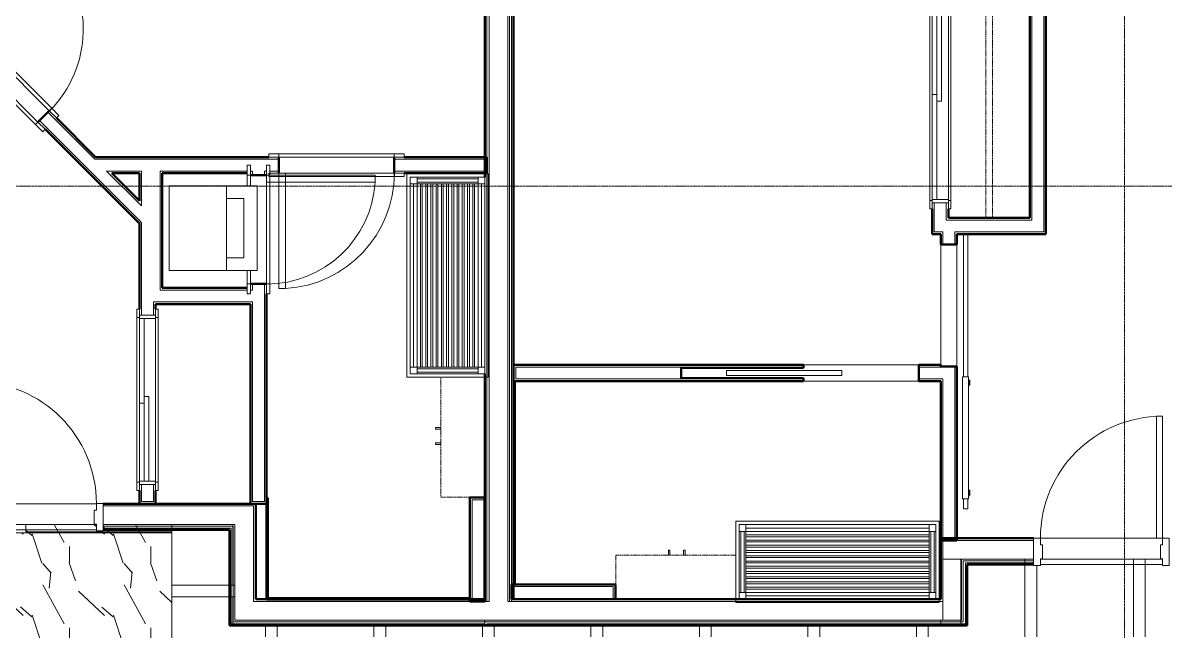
# Model space of a CAD drawing. Header units: inches. Extents: x -4235 to -464, y 9767 to 12359.
# Drawn here: x -3479.2 to -3142.3, y 11716 to 11895.4 of the extents above; entities that cross this region are included whole.
import ezdxf

# ---------------------------------------------------------------- set-up
doc = ezdxf.new("R2010")
doc.units = ezdxf.units.IN
doc.header["$MEASUREMENT"] = 0
doc.linetypes.add('Dash', pattern=[0.25, 0.125, -0.125])
doc.linetypes.add('Grid Line 1_2_', pattern=[0.875, 0.5, -0.125, 0.125, -0.125])
for name, color, linetype, lineweight in [('0-1', 7, 'Continuous', 5), ('0-2', 10, 'Continuous', 9), ('A-CLNG-1', 254, 'Continuous', 9), ('A-CLNG-2', 10, 'Continuous', 9), ('A-CLNG-PATT-1', 253, 'Continuous', 13), ('A-DOOR-1', 10, 'Continuous', 9), ('A-DOOR-2', 50, 'Continuous', 20), ('A-DOOR-4', 7, 'Continuous', 50), ('A-DOOR-FRAM-1', 10, 'Continuous', 9), ('A-DOOR-FRAM-3', 50, 'Continuous', 20), ('A-FLOR-3', 192, 'Continuous', 9), ('A-WALL-1', 7, 'Continuous', 50), ('A-WALL-2', 250, 'Continuous', 13), ('A-WALL-3', 10, 'Continuous', 9), ('A-WALL-4', 254, 'Continuous', 9), ('I-WALL-1', 7, 'Continuous', 50), ('I-WALL-2', 10, 'Continuous', 9), ('I-WALL-3', 254, 'Continuous', 9), ('P-SANR-FIXT-1', 10, 'Continuous', 9), ('Q-CASE-1', 254, 'Continuous', 9), ('Q-CASE-2', 10, 'Continuous', 9), ('Q-CASE-3', 254, 'Dash', 9), ('Q-CASE-4', 10, 'Dash', 9), ('Q-CASE-HDLN-1', 10, 'Dash', 9), ('Q-CASE-HDLN-2', 254, 'Dash', 9), ('S-BEAM', 12, 'Continuous', 9), ('S-GRID-1', 1, 'Grid Line 1_2_', 9)]:
    doc.layers.add(name, color=color, linetype=linetype, lineweight=lineweight)

# ---------------------------------------------------------------- blocks, each defined once
blk = doc.blocks.new('Stacked Washer and Dryer - 26_x25_ - Private-1372850-BACKGROUND - RCP - 2ND FLOOR')
at = {"layer": 'P-SANR-FIXT-1'}
for p, q in [((26, 12.5), (0, 12.5)), ((0, -12.5), (0, 12.5)), ((16.90625, -12.5), (16.90625, 12.5)), ((26, 12.5), (26, -12.5)), ((22.09375, 8.75), (16.90625, 8.75)), ((22.09375, -8.75), (22.09375, 8.75)), ((16.90625, -8.75), (22.09375, -8.75)), ((0, -12.5), (26, -12.5))]:
    blk.add_line(p, q, dxfattribs=at)
blk = doc.blocks.new('SWING - SINGLE - FLUSH - 2-10 x 6-8 - PRIVACY-3199405-BACKGROUND - RCP - 2ND FLOOR')
at = {"layer": 'A-DOOR-1'}
blk.add_arc((17, -2.38), 34.07, 180, 266.6343, dxfattribs=at)
at = {"layer": 'A-DOOR-2'}
for p, q in [((15, -2.38), (15, -36.38)), ((17, -2.38), (15, -2.38)), ((17, -2.38), (17, -36.38)), ((17, -36.38), (15, -36.38))]:
    blk.add_line(p, q, dxfattribs=at)
at = {"layer": 'A-DOOR-FRAM-1'}
for p, q in [((-17, 3.37), (-20, 3.37)), ((-20, 3.37), (-20, 2.37)), ((-17, 3.37), (-17, 2.37)), ((17, 3.37), (-17, 3.37)), ((20, 3.37), (17, 3.37)), ((17, 3.37), (17, 2.37)), ((20, 3.37), (20, 2.37)), ((-20, 2.37), (-17, 2.37)), ((-17, 2.37), (17, 2.37)), ((17, 2.37), (20, 2.37)), ((-17, -2.38), (-20, -2.38)), ((-20, -3.38), (-20, -2.38)), ((-17, -3.38), (-17, -2.38)), ((17, -2.38), (-17, -2.38)), ((20, -2.38), (17, -2.38)), ((17, -3.38), (17, -2.38)), ((20, -3.38), (20, -2.38)), ((-20, -3.38), (-17, -3.38)), ((-17, -3.38), (17, -3.38)), ((17, -3.38), (20, -3.38))]:
    blk.add_line(p, q, dxfattribs=at)
blk = doc.blocks.new('SLIDING - FLUSH - 4-0 x 6-8-3203583-BACKGROUND - RCP - 2ND FLOOR')
at = {"layer": 'A-DOOR-1'}
for p, q in [((-26.75, 2.5), (-26.75, 3.25)), ((-24.25, 3.25), (-26.75, 3.25)), ((-26.75, 2.5), (-24.25, 2.5)), ((24.25, 3.25), (-24.25, 3.25)), ((-24.25, 3.25), (-24.25, 2.5)), ((24, 0.5), (-1, 0.5)), ((-1, 0.5), (-1, -0.88)), ((24, 0.5), (24, -0.88)), ((24.25, 2.5), (24.25, 3.25)), ((24.25, 3.25), (26.75, 3.25)), ((26.75, 2.5), (24.25, 2.5)), ((26.75, 3.25), (26.75, 2.5)), ((-26.75, -3), (-26.75, -2.25)), ((-24.25, -2.25), (-26.75, -2.25)), ((-26.75, -3), (-24.25, -3)), ((-24.25, -2.25), (-24.25, -3)), ((-24.25, -3), (24.25, -3)), ((1, -0.88), (-24, -0.88)), ((-24, -0.88), (-24, -2.25)), ((-24, -2.25), (1, -2.25)), ((-1, -0.88), (24, -0.88)), ((1, -0.88), (1, -2.25)), ((24.25, -2.25), (26.75, -2.25)), ((24.25, -3), (24.25, -2.25)), ((26.75, -3), (24.25, -3)), ((26.75, -2.25), (26.75, -3))]:
    blk.add_line(p, q, dxfattribs=at)
at = {"layer": 'A-DOOR-FRAM-1'}
for p, q in [((-25, -2.25), (-25, 2.5)), ((-24, 2.5), (-25, 2.5)), ((24, 2.5), (-24, 2.5)), ((-24, 2.5), (-24, -2.25)), ((24, -2.25), (24, 2.5)), ((24, 2.5), (25, 2.5)), ((25, 2.5), (25, -2.25)), ((-25, -2.25), (-24, -2.25)), ((1, -2.25), (24, -2.25)), ((25, -2.25), (24, -2.25))]:
    blk.add_line(p, q, dxfattribs=at)
blk = doc.blocks.new('SWING - SINGLE - FLUSH - 2-10 x 6-8 - PRIVACY-3199407-BACKGROUND - RCP - 2ND FLOOR')
at = {"layer": 'A-DOOR-1'}
blk.add_arc((17, 2.37), 34.07, 93.3657, 180, dxfattribs=at)
at = {"layer": 'A-DOOR-2'}
for p, q in [((15, 2.37), (15, 36.38)), ((17, 36.38), (15, 36.38)), ((17, 2.37), (17, 36.38)), ((17, 2.37), (15, 2.37))]:
    blk.add_line(p, q, dxfattribs=at)
at = {"layer": 'A-DOOR-FRAM-1'}
for p, q in [((-17, 3.37), (-20, 3.37)), ((-20, 2.37), (-20, 3.37)), ((17, 3.37), (-17, 3.37)), ((-17, 2.37), (-17, 3.37)), ((20, 3.37), (17, 3.37)), ((17, 2.37), (17, 3.37)), ((20, 2.37), (20, 3.37)), ((-20, 2.37), (-17, 2.37)), ((-17, 2.37), (17, 2.37)), ((17, 2.37), (20, 2.37)), ((-17, -2.38), (-20, -2.38)), ((-20, -2.38), (-20, -3.38)), ((17, -2.38), (-17, -2.38)), ((-17, -2.38), (-17, -3.38)), ((20, -2.38), (17, -2.38)), ((17, -2.38), (17, -3.38)), ((20, -2.38), (20, -3.38)), ((-20, -3.38), (-17, -3.38)), ((-17, -3.38), (17, -3.38)), ((17, -3.38), (20, -3.38))]:
    blk.add_line(p, q, dxfattribs=at)
blk = doc.blocks.new('SWING - SINGLE - FLUSH - 2-8 x 6-8 - PASSAGE-V93-BACKGROUND - RCP - 2ND FLOOR')
at = {"layer": 'A-DOOR-1'}
blk.add_arc((16, -2.38), 32.07, 180, 266.4241, dxfattribs=at)
at = {"layer": 'A-DOOR-2'}
for p, q in [((14, -2.38), (14, -34.38)), ((16, -2.38), (14, -2.38)), ((16, -2.38), (16, -34.38)), ((16, -34.38), (14, -34.38))]:
    blk.add_line(p, q, dxfattribs=at)
at = {"layer": 'A-DOOR-FRAM-1'}
for p, q in [((-16, 3.37), (-19, 3.37)), ((-19, 3.37), (-19, 2.37)), ((-16, 3.37), (-16, 2.37)), ((-12.08, 3.37), (-16, 3.37)), ((16, 3.37), (12.92, 3.37)), ((19, 3.37), (16, 3.37)), ((16, 3.37), (16, 2.37)), ((19, 3.37), (19, 2.37)), ((-19, 2.37), (-16, 2.37)), ((-16, 2.37), (-12.08, 2.37)), ((12.92, 2.37), (16, 2.37)), ((16, 2.37), (19, 2.37)), ((-16, -2.38), (-19, -2.38)), ((-19, -3.38), (-19, -2.38)), ((-16, -3.38), (-16, -2.38)), ((16, -2.38), (-16, -2.38)), ((19, -2.38), (16, -2.38)), ((16, -3.38), (16, -2.38)), ((19, -3.38), (19, -2.38)), ((-19, -3.38), (-16, -3.38)), ((-16, -3.38), (15.62, -3.38)), ((16, -3.38), (19, -3.38))]:
    blk.add_line(p, q, dxfattribs=at)
blk = doc.blocks.new('Bath Vanity - Bath Vanity 60_-V78-BACKGROUND - RCP - 2ND FLOOR')
at = {"layer": 'Q-CASE-1'}
for p, q in [((-29.26, 0), (-29.26, 1)), ((30.74, 1), (30.74, 0)), ((30.74, 0), (-29.26, 0))]:
    blk.add_line(p, q, dxfattribs=at)
at = {"layer": 'Q-CASE-2'}
for p, q in [((-29.26, 1), (-29.26, 24)), ((-29.26, 24), (30.74, 24)), ((30.74, 24), (30.74, 1)), ((-28.26, 21), (-28.26, 23)), ((-28.26, 23), (-26.26, 23)), ((-28.26, 21), (-28.26, 3)), ((-26.26, 21), (-28.26, 21)), ((-27.76, 21), (-27.76, 3)), ((-26.76, 21), (-26.76, 3)), ((-26.26, 23), (27.74, 23)), ((-26.26, 23), (-26.26, 21)), ((-26.26, 22), (27.74, 22)), ((27.74, 21), (-26.26, 21)), ((-26.26, 21), (-26.26, 3)), ((27.74, 21), (27.74, 23)), ((27.74, 23), (29.74, 23)), ((27.74, 21), (27.74, 3)), ((29.74, 21), (27.74, 21)), ((28.24, 21), (28.24, 3)), ((29.24, 21), (29.24, 3)), ((29.74, 23), (29.74, 21)), ((29.74, 21), (29.74, 3)), ((-26.26, 20), (27.74, 20)), ((27.74, 19.45), (-26.26, 19.45)), ((-26.26, 18.45), (27.74, 18.45)), ((27.74, 17.91), (-26.26, 17.91)), ((-26.26, 16.91), (27.74, 16.91)), ((27.74, 16.36), (-26.26, 16.36)), ((-26.26, 15.36), (27.74, 15.36)), ((27.74, 14.82), (-26.26, 14.82)), ((-26.26, 13.82), (27.74, 13.82)), ((27.74, 13.27), (-26.26, 13.27)), ((-26.26, 12.27), (27.74, 12.27)), ((27.74, 11.73), (-26.26, 11.73)), ((-26.26, 10.73), (27.74, 10.73)), ((27.74, 10.18), (-26.26, 10.18)), ((-26.26, 9.18), (27.74, 9.18)), ((27.74, 8.64), (-26.26, 8.64)), ((-26.26, 7.64), (27.74, 7.64)), ((27.74, 7.09), (-26.26, 7.09)), ((-26.26, 6.09), (27.74, 6.09)), ((27.74, 5.55), (-26.26, 5.55)), ((-26.26, 4.55), (27.74, 4.55)), ((27.74, 4), (-26.26, 4)), ((-28.26, 1), (-28.26, 3)), ((-28.26, 3), (-26.26, 3)), ((-26.26, 1), (-28.26, 1)), ((-26.26, 3), (27.74, 3)), ((-26.26, 3), (-26.26, 1)), ((-26.26, 2), (27.74, 2)), ((-26.26, 1), (27.74, 1)), ((27.74, 1), (27.74, 3)), ((27.74, 3), (29.74, 3)), ((29.74, 1), (27.74, 1)), ((29.74, 3), (29.74, 1))]:
    blk.add_line(p, q, dxfattribs=at)
blk = doc.blocks.new('300 Series Wall Hung Cabinet_326 - 36_-V88-BACKGROUND - RCP - 2ND FLOOR')
at = {"layer": 'Q-CASE-2'}
for p, q in [((-2.01, 14.69), (-2.5, 14.69)), ((-2.5, 14.69), (-2.5, 13.19)), ((-2.01, 13.19), (-2.01, 14.69)), ((2.49, 14.69), (2, 14.69)), ((2, 14.69), (2, 13.19)), ((2.49, 13.19), (2.49, 14.69)), ((-2.5, 13.19), (-2.01, 13.19)), ((2, 13.19), (2.49, 13.19))]:
    blk.add_line(p, q, dxfattribs=at)
at = {"layer": 'Q-CASE-3'}
blk.add_line((17.37, 0.19), (-18, 0.19), dxfattribs=at)
at = {"layer": 'Q-CASE-4'}
for p, q in [((-18, 0.19), (-18, 13.19)), ((-18, 13.19), (17.37, 13.19))]:
    blk.add_line(p, q, dxfattribs=at)
blk = doc.blocks.new('POCKET - FLUSH - 2-10 x 6-8-2882530-BACKGROUND - RCP - 2ND FLOOR')
at = {"layer": 'A-DOOR-2'}
for p, q in [((-39.67, -0.75), (-39.67, 0.75)), ((-39.67, 0.75), (-5.67, 0.75)), ((-5.67, 0.75), (-5.67, -0.75)), ((-5.67, -0.75), (-39.67, -0.75))]:
    blk.add_line(p, q, dxfattribs=at)
blk = doc.blocks.new('SLIDING - FLUSH - 5-0 x 6-8-3203585-BACKGROUND - RCP - 2ND FLOOR')
at = {"layer": 'A-DOOR-1'}
for p, q in [((-32.75, 2.25), (-32.75, 3)), ((-30.25, 3), (-32.75, 3)), ((-32.75, 2.25), (-30.25, 2.25)), ((30.25, 3), (-30.25, 3)), ((-30.25, 3), (-30.25, 2.25)), ((1, 2.25), (-30, 2.25)), ((-30, 2.25), (-30, 0.88)), ((-30, 0.88), (1, 0.88)), ((30, 0.88), (-1, 0.88)), ((-1, 0.88), (-1, -0.5)), ((1, 2.25), (1, 0.88)), ((30, 0.88), (30, -0.5)), ((30.25, 2.25), (30.25, 3)), ((30.25, 3), (32.75, 3)), ((32.75, 2.25), (30.25, 2.25)), ((32.75, 3), (32.75, 2.25)), ((-32.75, -3.25), (-32.75, -2.5)), ((-30.25, -2.5), (-32.75, -2.5)), ((-32.75, -3.25), (-30.25, -3.25)), ((-30.25, -2.5), (-30.25, -3.25)), ((-30.25, -3.25), (30.25, -3.25)), ((-1, -0.5), (30, -0.5)), ((30.25, -2.5), (32.75, -2.5)), ((30.25, -3.25), (30.25, -2.5)), ((32.75, -3.25), (30.25, -3.25)), ((32.75, -2.5), (32.75, -3.25))]:
    blk.add_line(p, q, dxfattribs=at)
at = {"layer": 'A-DOOR-FRAM-1'}
for p, q in [((-30, 2.25), (-31, 2.25)), ((-31, -2.5), (-31, 2.25)), ((-30, 2.25), (-30, -2.5)), ((30, 2.25), (1, 2.25)), ((30, -2.5), (30, 2.25)), ((30, 2.25), (31, 2.25)), ((31, 2.25), (31, -2.5)), ((-31, -2.5), (-30, -2.5)), ((-30, -2.5), (30, -2.5)), ((31, -2.5), (30, -2.5))]:
    blk.add_line(p, q, dxfattribs=at)
blk = doc.blocks.new('BARN - FLUSH - 3-0 x 7-0 BARN DOOR-2961666-BACKGROUND - RCP - 2ND FLOOR')
at = {"layer": 'A-DOOR-1'}
for p, q in [((-57, -4.32), (-60, -4.32)), ((-60, -4.32), (-60, -4.95)), ((-60, -4.95), (-60, -5.57)), ((-60, -5.57), (-57, -5.57)), ((-57, -5.82), (-57, -4.07)), ((-57, -4.07), (-21, -4.07)), ((-21, -5.82), (-57, -5.82)), ((-21, -4.07), (-21, -5.82)), ((21, -4.32), (-21, -4.32)), ((-21, -5.57), (21, -5.57)), ((21, -4.95), (21, -4.32)), ((21, -5.57), (21, -4.95))]:
    blk.add_line(p, q, dxfattribs=at)
at = {"layer": 'A-DOOR-4'}
for p, q in [((-56, -6), (-56, -5.82)), ((-54.5, -6), (-56, -6)), ((-54.5, -5.82), (-54.5, -6)), ((-23.5, -6), (-23.5, -5.82)), ((-22, -6), (-23.5, -6)), ((-22, -5.82), (-22, -6))]:
    blk.add_line(p, q, dxfattribs=at)
blk = doc.blocks.new('OD_CW_Closet - OD_CW_Closet-2508933-BACKGROUND - RCP - 2ND FLOOR')
at = {"layer": 'Q-CASE-HDLN-1'}
for p, q in [((0.74, 24), (0.74, 0)), ((0.74, 13), (74.9, 13)), ((0.74, 11), (74.9, 11)), ((0.74, 0), (6.74, 0)), ((9.24, 0), (69.74, 0)), ((72.24, 0), (74.9, 0))]:
    blk.add_line(p, q, dxfattribs=at)
at = {"layer": 'Q-CASE-HDLN-2'}
for p, q in [((74.9, 24), (0.74, 24)), ((74.9, 0), (74.9, 24))]:
    blk.add_line(p, q, dxfattribs=at)
blk = doc.blocks.new('Bath Vanity - Bath Vanity 60_-V113-BACKGROUND - RCP - 2ND FLOOR')
at = {"layer": 'Q-CASE-1'}
for p, q in [((-29.26, 0), (-29.26, 1)), ((30.74, 1), (30.74, 0.37)), ((30.74, 0.37), (30.74, 0)), ((30.74, 0), (-29.26, 0))]:
    blk.add_line(p, q, dxfattribs=at)
at = {"layer": 'Q-CASE-2'}
for p, q in [((-29.26, 1), (-29.26, 24)), ((-29.26, 24), (30.74, 24)), ((30.74, 24), (30.74, 1)), ((-28.26, 21), (-28.26, 23)), ((-28.26, 23), (-26.26, 23)), ((-28.26, 21), (-28.26, 3)), ((-26.26, 21), (-28.26, 21)), ((-27.76, 21), (-27.76, 3)), ((-26.76, 21), (-26.76, 3)), ((-26.26, 23), (27.74, 23)), ((-26.26, 23), (-26.26, 21)), ((-26.26, 22), (27.74, 22)), ((27.74, 21), (-26.26, 21)), ((-26.26, 21), (-26.26, 3)), ((27.74, 21), (27.74, 23)), ((27.74, 23), (29.74, 23)), ((27.74, 21), (27.74, 3)), ((29.74, 21), (27.74, 21)), ((28.24, 21), (28.24, 3)), ((29.24, 21), (29.24, 3)), ((29.74, 23), (29.74, 21)), ((29.74, 21), (29.74, 3)), ((-26.26, 20), (27.74, 20)), ((27.74, 19.45), (-26.26, 19.45)), ((-26.26, 18.45), (27.74, 18.45)), ((27.74, 17.91), (-26.26, 17.91)), ((-26.26, 16.91), (27.74, 16.91)), ((27.74, 16.36), (-26.26, 16.36)), ((-26.26, 15.36), (27.74, 15.36)), ((27.74, 14.82), (-26.26, 14.82)), ((-26.26, 13.82), (27.74, 13.82)), ((27.74, 13.27), (-26.26, 13.27)), ((-26.26, 12.27), (27.74, 12.27)), ((27.74, 11.73), (-26.26, 11.73)), ((-26.26, 10.73), (27.74, 10.73)), ((27.74, 10.18), (-26.26, 10.18)), ((-26.26, 9.18), (27.74, 9.18)), ((27.74, 8.64), (-26.26, 8.64)), ((-26.26, 7.64), (27.74, 7.64)), ((27.74, 7.09), (-26.26, 7.09)), ((-26.26, 6.09), (27.74, 6.09)), ((27.74, 5.55), (-26.26, 5.55)), ((-26.26, 4.55), (27.74, 4.55)), ((27.74, 4), (-26.26, 4)), ((-28.26, 1), (-28.26, 3)), ((-28.26, 3), (-26.26, 3)), ((-26.26, 1), (-28.26, 1)), ((-26.26, 3), (27.74, 3)), ((-26.26, 3), (-26.26, 1)), ((-26.26, 2), (27.74, 2)), ((-26.26, 1), (27.74, 1)), ((27.74, 1), (27.74, 3)), ((27.74, 3), (29.74, 3)), ((29.74, 1), (27.74, 1)), ((29.74, 3), (29.74, 1))]:
    blk.add_line(p, q, dxfattribs=at)
blk = doc.blocks.new('300 Series Wall Hung Cabinet_326 - 36_-V92-BACKGROUND - RCP - 2ND FLOOR')
at = {"layer": 'Q-CASE-2'}
for p, q in [((-2.01, 14.69), (-2.5, 14.69)), ((-2.5, 14.69), (-2.5, 13.19)), ((-2.01, 13.19), (-2.01, 14.69)), ((2.49, 14.69), (2, 14.69)), ((2, 14.69), (2, 13.19)), ((2.49, 13.19), (2.49, 14.69)), ((-2.5, 13.19), (-2.01, 13.19)), ((2, 13.19), (2.49, 13.19))]:
    blk.add_line(p, q, dxfattribs=at)
at = {"layer": 'Q-CASE-4'}
for p, q in [((-18, 0.19), (-18, 13.19)), ((-18, 13.19), (17.37, 13.19)), ((17.37, 0.19), (-18, 0.19))]:
    blk.add_line(p, q, dxfattribs=at)
blk = doc.blocks.new('CTR - 1st Phase - Unit Layouts_rvt-1-BACKGROUND - RCP - 2ND FLOOR')
at = {"layer": 'A-WALL-1'}
for p, q in [((-3177.5, 11940.76), (-3177.5, 11837.85)), ((-3182.25, 11837.85), (-3182.25, 11914)), ((-3474.79, 11866.1), (-3471.43, 11869.46)), ((-3469.31, 11867.34), (-3457.75, 11855.79)), ((-3444.85, 11836.17), (-3472.66, 11863.98)), ((-3457.75, 11855.79), (-3406.72, 11855.79)), ((-3403.72, 11855.79), (-3403.72, 11851.04)), ((-3369.72, 11851.04), (-3369.72, 11855.79)), ((-3366.72, 11855.79), (-3342.35, 11855.79)), ((-3342.35, 11855.79), (-3342.35, 11855.16)), ((-3342.35, 11855.16), (-3342.35, 11851.66)), ((-3444.85, 11851.04), (-3453, 11851.04)), ((-3453, 11851.04), (-3444.85, 11842.88)), ((-3444.85, 11842.88), (-3444.85, 11851.04)), ((-3413.1, 11851.04), (-3438.1, 11851.04)), ((-3438.1, 11851.04), (-3438.1, 11817.2)), ((-3407.35, 11850.41), (-3412.1, 11850.41)), ((-3342.35, 11851.04), (-3366.72, 11851.04)), ((-3342.35, 11851.66), (-3342.35, 11851.04)), ((-3211.02, 11833.1), (-3211.02, 11840.51)), ((-3206.27, 11840.51), (-3206.27, 11837.85)), ((-3444.85, 11817.2), (-3444.85, 11836.17)), ((-3206.27, 11837.85), (-3182.25, 11837.85)), ((-3177.5, 11837.85), (-3177.5, 11833.72)), ((-3210.4, 11833.1), (-3211.02, 11833.1)), ((-3208.5, 11833.1), (-3210.4, 11833.1)), ((-3208.5, 11830), (-3208.5, 11833.1)), ((-3203.75, 11833.1), (-3203.75, 11830)), ((-3177.5, 11833.1), (-3203.75, 11833.1)), ((-3177.5, 11833.72), (-3177.5, 11833.1)), ((-3203.75, 11830), (-3208.5, 11830)), ((-3444.85, 11813.08), (-3444.85, 11817.2)), ((-3438.1, 11817.2), (-3413.1, 11817.2)), ((-3412.1, 11818.41), (-3407.35, 11818.41)), ((-3407.35, 11815.41), (-3407.35, 11753.56)), ((-3444.85, 11812.45), (-3444.85, 11813.08)), ((-3444.85, 11810.94), (-3444.85, 11812.45)), ((-3412.1, 11812.45), (-3440.1, 11812.45)), ((-3440.1, 11812.45), (-3440.1, 11810.94)), ((-3412.1, 11753.56), (-3412.1, 11812.45)), ((-3334.47, 11794.49), (-3249.02, 11794.49)), ((-3334.47, 11793.87), (-3334.47, 11794.49)), ((-3334.47, 11790.37), (-3334.47, 11793.87)), ((-3249.02, 11793.62), (-3285.02, 11793.62)), ((-3285.02, 11793.62), (-3285.02, 11790.62)), ((-3249.02, 11794.49), (-3249.02, 11793.62)), ((-3215.02, 11794.49), (-3208.5, 11794.49)), ((-3215.02, 11789.74), (-3215.02, 11794.49)), ((-3208.5, 11794.49), (-3208.5, 11794)), ((-3208.5, 11794), (-3203.75, 11794)), ((-3203.75, 11794), (-3203.75, 11742.72)), ((-3334.51, 11729.74), (-3334.51, 11789.74)), ((-3334.51, 11789.74), (-3334.13, 11789.74)), ((-3334.47, 11789.74), (-3334.47, 11790.37)), ((-3249.02, 11789.74), (-3334.47, 11789.74)), ((-3334.13, 11789.37), (-3334.13, 11730.12)), ((-3285.02, 11790.62), (-3249.02, 11790.62)), ((-3249.02, 11790.62), (-3249.02, 11789.74)), ((-3208.5, 11789.74), (-3215.02, 11789.74)), ((-3208.5, 11742.72), (-3208.5, 11789.74)), ((-3444.85, 11753.56), (-3444.85, 11757.44)), ((-3440.1, 11757.44), (-3440.1, 11753.56)), ((-3407.35, 11725.71), (-3407.35, 11755.33)), ((-3407.35, 11755.33), (-3406.97, 11755.33)), ((-3406.97, 11755.33), (-3406.97, 11725.71)), ((-3347.35, 11724.74), (-3347.35, 11755.36)), ((-3347.35, 11755.36), (-3346.72, 11755.36)), ((-3346.72, 11755.36), (-3343.22, 11755.36)), ((-3343.22, 11755.36), (-3342.97, 11755.36)), ((-3342.97, 11755.36), (-3342.97, 11724.74)), ((-3444.22, 11753.56), (-3444.85, 11753.56)), ((-3440.72, 11753.56), (-3444.22, 11753.56)), ((-3440.1, 11753.56), (-3440.72, 11753.56)), ((-3411.47, 11753.56), (-3412.1, 11753.56)), ((-3407.97, 11753.56), (-3411.47, 11753.56)), ((-3407.35, 11753.56), (-3407.97, 11753.56)), ((-3207.87, 11742.72), (-3208.5, 11742.72)), ((-3204.37, 11742.72), (-3207.87, 11742.72)), ((-3203.75, 11742.72), (-3204.37, 11742.72)), ((-3335.1, 11729.74), (-3304.47, 11729.74)), ((-3335.1, 11729.12), (-3335.1, 11729.74)), ((-3335.1, 11725.62), (-3335.1, 11729.12)), ((-3334.13, 11729.74), (-3334.51, 11729.74)), ((-3304.47, 11729.74), (-3304.47, 11729.12)), ((-3304.47, 11729.12), (-3304.47, 11725.62)), ((-3407.35, 11725.33), (-3407.35, 11725.71)), ((-3347.35, 11725.33), (-3407.35, 11725.33)), ((-3406.97, 11725.71), (-3347.72, 11725.71)), ((-3347.35, 11725.71), (-3347.35, 11725.33)), ((-3346.72, 11724.74), (-3347.35, 11724.74)), ((-3343.22, 11724.74), (-3346.72, 11724.74)), ((-3342.97, 11724.74), (-3343.22, 11724.74)), ((-3335.1, 11725.37), (-3335.1, 11725.62)), ((-3304.47, 11725.37), (-3335.1, 11725.37)), ((-3304.47, 11725.62), (-3304.47, 11725.37))]:
    blk.add_line(p, q, dxfattribs=at)
at = {"layer": 'A-WALL-2'}
for p, q in [((-3178.12, 11940.13), (-3178.12, 11837.85)), ((-3181.62, 11914.62), (-3181.62, 11837.85)), ((-3471.87, 11869.02), (-3458.01, 11855.16)), ((-3474.34, 11866.55), (-3444.85, 11837.05)), ((-3458.01, 11855.16), (-3457.13, 11855.16)), ((-3403.72, 11855.16), (-3457.13, 11855.16)), ((-3342.97, 11855.16), (-3369.72, 11855.16)), ((-3342.97, 11855.16), (-3342.97, 11851.66)), ((-3454.51, 11851.66), (-3453.63, 11851.66)), ((-3454.51, 11851.66), (-3444.85, 11842)), ((-3444.22, 11851.66), (-3453.63, 11851.66)), ((-3444.22, 11851.66), (-3444.22, 11851.04)), ((-3444.22, 11841.38), (-3444.22, 11851.04)), ((-3413.1, 11851.66), (-3438.72, 11851.66)), ((-3438.72, 11851.66), (-3438.72, 11851.04)), ((-3438.72, 11817.2), (-3438.72, 11851.04)), ((-3411.47, 11851.66), (-3412.1, 11851.66)), ((-3411.47, 11851.66), (-3411.47, 11851.04)), ((-3411.47, 11851.04), (-3411.47, 11850.41)), ((-3407.35, 11851.66), (-3407.97, 11851.66)), ((-3407.97, 11851.66), (-3407.97, 11851.04)), ((-3407.97, 11851.04), (-3407.97, 11850.41)), ((-3403.72, 11851.66), (-3406.35, 11851.66)), ((-3342.97, 11851.66), (-3369.72, 11851.66)), ((-3210.4, 11833.72), (-3210.4, 11842.26)), ((-3206.9, 11837.22), (-3206.9, 11842.26)), ((-3444.22, 11841.38), (-3444.85, 11842)), ((-3444.22, 11836.43), (-3444.85, 11837.05)), ((-3444.22, 11817.2), (-3444.22, 11836.43)), ((-3206.9, 11837.22), (-3206.27, 11837.22)), ((-3206.27, 11837.22), (-3181.62, 11837.22)), ((-3181.62, 11837.22), (-3181.62, 11837.85)), ((-3178.12, 11837.22), (-3178.12, 11837.85)), ((-3178.12, 11833.72), (-3178.12, 11837.22)), ((-3210.4, 11833.72), (-3207.87, 11833.72)), ((-3207.87, 11833.1), (-3207.87, 11833.72)), ((-3207.87, 11830), (-3207.87, 11833.1)), ((-3204.37, 11833.1), (-3204.37, 11833.72)), ((-3204.37, 11833.72), (-3178.12, 11833.72)), ((-3204.37, 11830), (-3204.37, 11833.1)), ((-3444.22, 11817.2), (-3444.22, 11816.58)), ((-3444.22, 11816.58), (-3444.22, 11813.08)), ((-3438.72, 11817.2), (-3438.72, 11816.58)), ((-3413.1, 11816.58), (-3438.72, 11816.58)), ((-3412.1, 11816.58), (-3411.47, 11816.58)), ((-3411.47, 11818.41), (-3411.47, 11816.58)), ((-3407.97, 11818.41), (-3407.97, 11754.19)), ((-3444.22, 11813.08), (-3444.22, 11812.45)), ((-3444.22, 11812.45), (-3444.22, 11809.19)), ((-3412.1, 11813.08), (-3440.72, 11813.08)), ((-3440.72, 11813.08), (-3440.72, 11812.45)), ((-3440.72, 11812.45), (-3440.72, 11809.19)), ((-3412.1, 11813.08), (-3411.47, 11813.08)), ((-3411.47, 11813.08), (-3411.47, 11754.19)), ((-3249.02, 11793.87), (-3333.85, 11793.87)), ((-3333.85, 11790.37), (-3333.85, 11793.87)), ((-3208.5, 11793.87), (-3215.02, 11793.87)), ((-3207.87, 11793.87), (-3208.5, 11793.87)), ((-3207.87, 11793.87), (-3207.87, 11794)), ((-3204.37, 11743.35), (-3204.37, 11794)), ((-3249.02, 11790.37), (-3333.85, 11790.37)), ((-3208.5, 11790.37), (-3215.02, 11790.37)), ((-3207.87, 11790.37), (-3208.5, 11790.37)), ((-3207.87, 11743.35), (-3207.87, 11790.37)), ((-3444.22, 11759.19), (-3444.22, 11754.19)), ((-3440.72, 11759.19), (-3440.72, 11754.19)), ((-3346.72, 11754.74), (-3343.22, 11754.74)), ((-3346.72, 11754.74), (-3346.72, 11725.36)), ((-3343.22, 11754.74), (-3343.22, 11755.36)), ((-3343.22, 11755.36), (-3343.22, 11754.74)), ((-3343.22, 11754.74), (-3343.22, 11725.36)), ((-3440.72, 11754.19), (-3444.22, 11754.19)), ((-3407.97, 11754.19), (-3411.47, 11754.19)), ((-3204.37, 11743.35), (-3207.87, 11743.35)), ((-3305.1, 11729.12), (-3334.47, 11729.12)), ((-3334.47, 11725.62), (-3334.47, 11729.12)), ((-3305.1, 11729.12), (-3305.1, 11725.62)), ((-3343.22, 11725.36), (-3346.72, 11725.36)), ((-3343.22, 11724.74), (-3343.22, 11725.36)), ((-3343.22, 11725.36), (-3343.22, 11724.74)), ((-3335.1, 11725.62), (-3334.47, 11725.62)), ((-3334.47, 11725.62), (-3335.1, 11725.62)), ((-3305.1, 11725.62), (-3334.47, 11725.62)), ((-3305.1, 11725.62), (-3304.47, 11725.62)), ((-3304.47, 11725.62), (-3305.1, 11725.62))]:
    blk.add_line(p, q, dxfattribs=at)
at = {"layer": 'A-WALL-3'}
for p, q in [((-3471.43, 11869.46), (-3495.47, 11893.5)), ((-3498.83, 11890.15), (-3474.79, 11866.1)), ((-3369.72, 11855.79), (-3403.72, 11855.79)), ((-3412.1, 11850.41), (-3412.1, 11847.33)), ((-3407.35, 11818.41), (-3407.35, 11850.41)), ((-3403.72, 11851.04), (-3369.72, 11851.04)), ((-3206.27, 11842.26), (-3211.02, 11842.26)), ((-3208.5, 11830), (-3208.5, 11794.49)), ((-3203.75, 11794), (-3203.75, 11830)), ((-3412.1, 11822.33), (-3412.1, 11818.41)), ((-3444.85, 11809.19), (-3440.1, 11809.19)), ((-3215.02, 11794.49), (-3249.02, 11794.49)), ((-3249.02, 11789.74), (-3215.02, 11789.74)), ((-3444.22, 11759.19), (-3440.1, 11759.19))]:
    blk.add_line(p, q, dxfattribs=at)
at = {"layer": 'A-WALL-4'}
for p, q in [((-3471.43, 11869.46), (-3474.79, 11866.1)), ((-3403.72, 11855.79), (-3403.72, 11851.04)), ((-3369.72, 11855.79), (-3369.72, 11851.04)), ((-3407.35, 11850.41), (-3412.1, 11850.41)), ((-3203.75, 11830), (-3208.5, 11830)), ((-3407.35, 11818.41), (-3412.1, 11818.41)), ((-3285.02, 11790.62), (-3285.02, 11793.62)), ((-3285.02, 11793.62), (-3249.02, 11793.62)), ((-3249.02, 11793.62), (-3249.02, 11794.49)), ((-3215.02, 11794.49), (-3215.02, 11789.74)), ((-3208.5, 11794.49), (-3208.5, 11794)), ((-3203.75, 11794), (-3208.5, 11794)), ((-3249.02, 11790.62), (-3285.02, 11790.62)), ((-3249.02, 11789.74), (-3249.02, 11790.62))]:
    blk.add_line(p, q, dxfattribs=at)
at = {"layer": '0-2'}
for name, p, rotation in [('SWING - SINGLE - FLUSH - 2-10 x 6-8 - PRIVACY-3199405-BACKGROUND - RCP - 2ND FLOOR', (-3485.13, 11879.8), 134.9999999999904), ('OD_CW_Closet - OD_CW_Closet-2508933-BACKGROUND - RCP - 2ND FLOOR', (-3206.25, 11912.74), 269.9999999999842), ('SLIDING - FLUSH - 5-0 x 6-8-3203585-BACKGROUND - RCP - 2ND FLOOR', (-3208.77, 11873.26), 90.00000000002521), ('SWING - SINGLE - FLUSH - 2-10 x 6-8 - PRIVACY-3199407-BACKGROUND - RCP - 2ND FLOOR', (-3386.72, 11853.41), 180), ('SWING - SINGLE - FLUSH - 2-8 x 6-8 - PASSAGE-V93-BACKGROUND - RCP - 2ND FLOOR', (-3409.72, 11834.41), 89.99999999999615), ('Bath Vanity - Bath Vanity 60_-V78-BACKGROUND - RCP - 2ND FLOOR', (-3341.97, 11820.13), 90.0000000001602), ('SWING - SINGLE - FLUSH - 2-10 x 6-8 - PRIVACY-3199405-BACKGROUND - RCP - 2ND FLOOR', (-3516.72, 11808.58), 134.9999999999929), ('BARN - FLUSH - 3-0 x 7-0 BARN DOOR-2961666-BACKGROUND - RCP - 2ND FLOOR', (-3206.12, 11812), 90.00000000000244), ('SLIDING - FLUSH - 4-0 x 6-8-3203583-BACKGROUND - RCP - 2ND FLOOR', (-3442.6, 11784.19), 269.9999999999993), ('300 Series Wall Hung Cabinet_326 - 36_-V88-BACKGROUND - RCP - 2ND FLOOR', (-3342.79, 11773.49), 90.00000000002076)]:
    blk.add_blockref(name, p, dxfattribs=dict(at, rotation=rotation))
for name, p in [('Stacked Washer and Dryer - 26_x25_ - Private-1372850-BACKGROUND - RCP - 2ND FLOOR', (-3436.1, 11834.83)), ('POCKET - FLUSH - 2-10 x 6-8-2882530-BACKGROUND - RCP - 2ND FLOOR', (-3232.02, 11792.12)), ('Bath Vanity - Bath Vanity 60_-V113-BACKGROUND - RCP - 2ND FLOOR', (-3239.71, 11724.37)), ('300 Series Wall Hung Cabinet_326 - 36_-V92-BACKGROUND - RCP - 2ND FLOOR', (-3286.35, 11725.18))]:
    blk.add_blockref(name, p, dxfattribs=at)
blk = doc.blocks.new('HOLLOW METAL - UNIT DOOR-2191978-BACKGROUND - RCP - 2ND FLOOR')
at = {"layer": 'A-DOOR-1'}
blk.add_arc((18, 4.125), 36, 90, 180, dxfattribs=at)
at = {"layer": 'A-DOOR-2'}
for p, q in [((18, 40.125), (16.25, 40.125)), ((16.25, 40.125), (16.25, 4.125)), ((18, 4.125), (18, 40.125)), ((16.25, 4.125), (18, 4.125))]:
    blk.add_line(p, q, dxfattribs=at)
at = {"layer": 'A-DOOR-FRAM-3'}
for p, q in [((-18, 4.125), (-20, 4.125)), ((-20, 4.125), (-20, -3.875)), ((-18, 2.1875), (-18, 4.125)), ((18, 4.125), (18, 2.1875)), ((20, 4.125), (18, 4.125)), ((20, -3.875), (20, 4.125)), ((-17.375, 2.1875), (-18, 2.1875)), ((-17.375, -1.9375), (-17.375, 2.1875)), ((18, 2.1875), (17.375, 2.1875)), ((17.375, 2.1875), (17.375, -1.9375)), ((-18, -3.875), (-18, -1.9375)), ((-18, -1.9375), (-17.375, -1.9375)), ((17.375, -1.9375), (18, -1.9375)), ((18, -1.9375), (18, -3.875)), ((-20, -3.875), (-18, -3.875)), ((18, -3.875), (20, -3.875))]:
    blk.add_line(p, q, dxfattribs=at)
blk = doc.blocks.new('HOLLOW METAL - UNIT DOOR-2191977-BACKGROUND - RCP - 2ND FLOOR')
at = {"layer": 'A-DOOR-1'}
blk.add_arc((18, -4.125), 36, 180, 270, dxfattribs=at)
at = {"layer": 'A-DOOR-2'}
for p, q in [((16.25, -4.125), (18, -4.125)), ((16.25, -40.125), (16.25, -4.125)), ((18, -4.125), (18, -40.125)), ((18, -40.125), (16.25, -40.125))]:
    blk.add_line(p, q, dxfattribs=at)
at = {"layer": 'A-DOOR-FRAM-3'}
for p, q in [((-20, 3.875), (-18, 3.875)), ((-20, -4.125), (-20, 3.875)), ((-18, 3.875), (-18, 1.9375)), ((18, 3.875), (20, 3.875)), ((18, 1.9375), (18, 3.875)), ((20, 3.875), (20, -4.125)), ((-18, 1.9375), (-17.375, 1.9375)), ((-17.375, 1.9375), (-17.375, -2.1875)), ((17.375, 1.9375), (18, 1.9375)), ((17.375, -2.1875), (17.375, 1.9375)), ((-18, -2.1875), (-18, -4.125)), ((-17.375, -2.1875), (-18, -2.1875)), ((18, -2.1875), (17.375, -2.1875)), ((18, -4.125), (18, -2.1875)), ((-18, -4.125), (-20, -4.125)), ((20, -4.125), (18, -4.125))]:
    blk.add_line(p, q, dxfattribs=at)
blk = doc.blocks.new('CTR - 1st Phase - Common Walls_rvt-1-BACKGROUND - RCP - 2ND FLOOR')
at = {"layer": 'A-CLNG-PATT-1'}
h = blk.add_hatch(dxfattribs=at)
h.set_pattern_fill('FP_3', color=256, style=0, pattern_type=2)
h.set_pattern_definition([(108.435, (6.24, 0), (-23.9995167, 47.999875), [9.107, -66.787]), (139.399, (3.36, 8.64), (-144.0005735, 119.9994401), [4.425, -216.844]), (136.848, (24, 11.52), (-360.00235884, 335.99803914), [10.527, -515.834]), (109.983, (16.32, 18.72), (-71.99926767, 192.0004429), [5.618, -275.295]), (90, (14.4, 0), (-24, 24), [4.8, -19.2]), (118.443, (14.4, 4.8), (168.000806133, -311.999948405), [13.101, -641.971]), (84.289, (8.16, 16.32), (-24.00143285, -215.9997167), [4.824, -236.373]), (129.806, (8.64, 21.12), (96.0006462, -119.9991583), [3.749, -183.697])])
h.paths.add_polyline_path([(-3480.67, 11687.66), (-3435.32, 11687.66), (-3435.32, 11706.61), (-3497.3, 11706.61), (-3497.3, 11704.69), (-3498.93, 11704.69), (-3498.93, 11687.66), (-3486.3, 11687.66)], flags=0)
h.paths.add_polyline_path([(-3444.25, 11706.86), (-3435.32, 11706.86), (-3435.32, 11745.01), (-3498.93, 11745.01), (-3498.93, 11744.69), (-3497.3, 11744.69), (-3497.3, 11742.69), (-3498.93, 11742.69), (-3498.93, 11706.86), (-3458.27, 11706.86)], flags=0)
h.paths.add_polyline_path([(-3478.3, 11745.26), (-3435.32, 11745.26), (-3435.32, 11747.44), (-3455.52, 11747.44), (-3455.52, 11745.56), (-3457.52, 11745.56), (-3457.52, 11747.44), (-3478.3, 11747.44), (-3478.3, 11745.81)], flags=0)
at = {"layer": 'A-CLNG-1'}
for p, q in [((-3478.3, 11745.81), (-3478.3, 11747.44)), ((-3435.32, 11747.44), (-3435.32, 11745.81))]:
    blk.add_line(p, q, dxfattribs=at)
at = {"layer": 'A-CLNG-2'}
for p, q in [((-3497.55, 11745.01), (-3435.32, 11745.01)), ((-3478.3, 11745.26), (-3478.3, 11745.81)), ((-3435.32, 11745.26), (-3478.3, 11745.26)), ((-3435.32, 11745.81), (-3435.32, 11745.26)), ((-3435.32, 11745.01), (-3435.32, 11706.86))]:
    blk.add_line(p, q, dxfattribs=at)
at = {"layer": 'A-WALL-2'}
for p, q in [((-3342.35, 12110.34), (-3342.35, 11725.36)), ((-3341.72, 12110.34), (-3341.72, 11725.36)), ((-3336.22, 12110.34), (-3336.22, 11725.36)), ((-3335.72, 12110.34), (-3335.72, 11725.36)), ((-3335.1, 12110.34), (-3335.1, 11725.36)), ((-3455.52, 11752.94), (-3418.3, 11752.94)), ((-3416.67, 11752.94), (-3418.3, 11752.94)), ((-3411.17, 11752.94), (-3416.67, 11752.94)), ((-3411.17, 11725.36), (-3411.17, 11752.94)), ((-3455.52, 11747.44), (-3418.3, 11747.44)), ((-3455.52, 11746.94), (-3418.3, 11746.94)), ((-3455.52, 11746.31), (-3418.3, 11746.31)), ((-3417.17, 11747.44), (-3418.3, 11747.44)), ((-3417.8, 11746.94), (-3418.3, 11746.94)), ((-3417.8, 11746.31), (-3418.3, 11746.31)), ((-3417.17, 11746.94), (-3417.8, 11746.94)), ((-3417.8, 11725.36), (-3417.8, 11746.31)), ((-3416.67, 11747.44), (-3417.17, 11747.44)), ((-3417.17, 11725.36), (-3417.17, 11746.94)), ((-3416.67, 11725.36), (-3416.67, 11747.44)), ((-3207.87, 11742.74), (-3181.12, 11742.74)), ((-3207.87, 11742.74), (-3207.87, 11737.24)), ((-3207.87, 11737.24), (-3207.87, 11735.61)), ((-3207.87, 11724.74), (-3207.87, 11735.61)), ((-3202.37, 11737.24), (-3181.12, 11737.24)), ((-3202.37, 11737.24), (-3202.37, 11736.74)), ((-3202.37, 11736.74), (-3202.37, 11735.61)), ((-3202.37, 11719.24), (-3202.37, 11735.61)), ((-3201.87, 11736.74), (-3181.12, 11736.74)), ((-3201.87, 11736.74), (-3201.87, 11736.11)), ((-3201.87, 11736.11), (-3201.87, 11735.61)), ((-3201.87, 11718.74), (-3201.87, 11735.61)), ((-3201.25, 11736.11), (-3181.12, 11736.11)), ((-3201.25, 11736.11), (-3201.25, 11735.61)), ((-3201.25, 11718.11), (-3201.25, 11735.61)), ((-3417.8, 11725.36), (-3417.8, 11718.74)), ((-3417.17, 11725.36), (-3417.17, 11719.24)), ((-3416.67, 11725.36), (-3416.67, 11724.74)), ((-3416.67, 11724.74), (-3416.67, 11719.24)), ((-3411.17, 11725.36), (-3411.17, 11724.74)), ((-3411.17, 11724.74), (-3342.97, 11724.74)), ((-3342.97, 11724.74), (-3342.35, 11724.74)), ((-3342.35, 11725.36), (-3342.35, 11724.74)), ((-3342.35, 11724.74), (-3341.72, 11724.74)), ((-3341.72, 11725.36), (-3341.72, 11724.74)), ((-3336.22, 11725.36), (-3336.22, 11724.74)), ((-3336.22, 11724.74), (-3335.72, 11724.74)), ((-3335.72, 11724.74), (-3336.22, 11724.74)), ((-3335.72, 11725.36), (-3335.72, 11724.74)), ((-3335.72, 11724.74), (-3335.1, 11724.74)), ((-3335.1, 11724.74), (-3335.72, 11724.74)), ((-3335.1, 11725.36), (-3335.1, 11724.74)), ((-3208.5, 11724.74), (-3335.1, 11724.74)), ((-3208.5, 11724.74), (-3207.87, 11724.74)), ((-3417.8, 11718.74), (-3417.8, 11718.11)), ((-3417.8, 11718.11), (-3342.97, 11718.11)), ((-3417.17, 11719.24), (-3417.17, 11718.74)), ((-3417.17, 11718.74), (-3342.97, 11718.74)), ((-3416.67, 11719.24), (-3342.97, 11719.24)), ((-3342.97, 11719.24), (-3341.72, 11719.24)), ((-3342.97, 11718.74), (-3342.35, 11718.74)), ((-3341.72, 11718.74), (-3342.35, 11718.74)), ((-3342.35, 11718.74), (-3341.72, 11718.74)), ((-3341.72, 11718.11), (-3342.35, 11718.11)), ((-3208.5, 11719.24), (-3341.72, 11719.24)), ((-3208.5, 11718.74), (-3341.72, 11718.74)), ((-3208.5, 11718.11), (-3341.72, 11718.11)), ((-3208.5, 11719.24), (-3207.87, 11719.24)), ((-3208.5, 11718.74), (-3202.37, 11718.74)), ((-3208.5, 11718.11), (-3201.87, 11718.11)), ((-3207.87, 11719.24), (-3202.37, 11719.24)), ((-3202.37, 11718.74), (-3201.87, 11718.74)), ((-3201.87, 11718.11), (-3201.25, 11718.11))]:
    blk.add_line(p, q, dxfattribs=at)
at = {"layer": 'I-WALL-1'}
for p, q in [((-3342.97, 11849.86), (-3342.97, 12110.34)), ((-3334.47, 12110.34), (-3334.47, 11725.36)), ((-3342.97, 11725.36), (-3342.97, 11791.86)), ((-3455.52, 11753.56), (-3418.3, 11753.56)), ((-3418.3, 11753.56), (-3411.17, 11753.56)), ((-3411.17, 11753.56), (-3410.55, 11753.56)), ((-3410.55, 11753.56), (-3410.55, 11725.36)), ((-3418.3, 11745.81), (-3455.52, 11745.81)), ((-3418.3, 11725.36), (-3418.3, 11745.81)), ((-3208.5, 11742.74), (-3208.5, 11743.36)), ((-3208.5, 11743.36), (-3181.12, 11743.36)), ((-3208.5, 11735.61), (-3208.5, 11742.74)), ((-3208.5, 11725.36), (-3208.5, 11735.61)), ((-3181.12, 11735.61), (-3200.75, 11735.61)), ((-3200.75, 11735.61), (-3200.75, 11717.61)), ((-3418.3, 11718.11), (-3418.3, 11725.36)), ((-3410.55, 11725.36), (-3342.97, 11725.36)), ((-3334.47, 11725.36), (-3208.5, 11725.36)), ((-3418.3, 11717.61), (-3418.3, 11718.11)), ((-3342.97, 11717.61), (-3418.3, 11717.61)), ((-3208.5, 11717.61), (-3342.97, 11717.61)), ((-3201.25, 11717.61), (-3208.5, 11717.61)), ((-3200.75, 11717.61), (-3201.25, 11717.61))]:
    blk.add_line(p, q, dxfattribs=at)
at = {"layer": 'I-WALL-2'}
for p, q in [((-3457.52, 11753.56), (-3491.77, 11753.56)), ((-3455.52, 11753.56), (-3455.52, 11745.81)), ((-3493.52, 11745.81), (-3457.52, 11745.81)), ((-3181.12, 11735.61), (-3181.12, 11743.36)), ((-3144.87, 11743.36), (-3179.12, 11743.36)), ((-3179.12, 11735.61), (-3143.12, 11735.61)), ((-3342.97, 11719.24), (-3342.97, 11717.61)), ((-3342.97, 11717.61), (-3342.97, 11719.24)), ((-3208.5, 11717.61), (-3208.5, 11719.24)), ((-3208.5, 11717.61), (-3208.5, 11719.24))]:
    blk.add_line(p, q, dxfattribs=at)
at = {"layer": 'I-WALL-3'}
for p, q in [((-3478.3, 11745.81), (-3493.52, 11745.81)), ((-3418.3, 11745.81), (-3435.32, 11745.81)), ((-3418.3, 11725.36), (-3418.3, 11745.81)), ((-3181.12, 11735.61), (-3200.75, 11735.61)), ((-3200.75, 11735.61), (-3200.75, 11717.61)), ((-3143.12, 11735.61), (-3179.12, 11735.61)), ((-3418.3, 11725.36), (-3418.3, 11717.61)), ((-3342.97, 11717.61), (-3418.3, 11717.61)), ((-3208.5, 11717.61), (-3342.97, 11717.61)), ((-3208.5, 11717.61), (-3200.75, 11717.61))]:
    blk.add_line(p, q, dxfattribs=at)
at = {"layer": '0-2', "rotation": 180}
blk.add_blockref('HOLLOW METAL - UNIT DOOR-2191977-BACKGROUND - RCP - 2ND FLOOR', (-3475.52, 11749.44), dxfattribs=at)
at = {"layer": '0-2'}
blk.add_blockref('HOLLOW METAL - UNIT DOOR-2191978-BACKGROUND - RCP - 2ND FLOOR', (-3161.12, 11739.24), dxfattribs=at)
blk = doc.blocks.new('Dimension Lumber - LVL - 3_5X5_5-2690756-BACKGROUND - RCP - 2ND FLOOR')
at = {"layer": 'S-BEAM'}
for p, q in [((-45.25, 1.75), (-45.01, 1.75)), ((18.6, 1.75), (35.63, 1.75)), ((35.63, 1.75), (37.25, 1.75)), ((-45.25, -1.75), (-45.01, -1.75)), ((18.6, -1.75), (35.63, -1.75)), ((35.63, -1.75), (36.11, -1.75)), ((36.13, -1.75), (36.73, -1.75)), ((36.75, -1.75), (37.23, -1.75))]:
    blk.add_line(p, q, dxfattribs=at)
blk = doc.blocks.new('Dimension Lumber - LVL - 3_5X5_5-V238-BACKGROUND - RCP - 2ND FLOOR')
at = {"layer": 'S-BEAM'}
for p, q in [((-34.76, 1.75), (-34.76, -1.75)), ((-34.76, 1.75), (-34.49, 1.75)), ((-34.49, 1.75), (-31.18, 1.75)), ((-28.81, 1.75), (-26.31, 1.75)), ((-23.94, 1.75), (-22.55, 1.75)), ((-20.18, 1.75), (34.76, 1.75)), ((34.76, -1.75), (34.76, 1.75)), ((-34.76, -1.75), (-34.49, -1.75)), ((-34.49, -1.75), (-31.18, -1.75)), ((-28.81, -1.75), (-26.31, -1.75)), ((-23.94, -1.75), (-22.55, -1.75)), ((-20.18, -1.75), (34.76, -1.75))]:
    blk.add_line(p, q, dxfattribs=at)
blk = doc.blocks.new('Dimension Lumber - LVL - 3_5X5_5-V239-BACKGROUND - RCP - 2ND FLOOR')
at = {"layer": 'S-BEAM'}
for p, q in [((-34.76, 1.75), (-34.76, -1.75)), ((-34.76, 1.75), (-34.49, 1.75)), ((-34.49, 1.75), (-31.18, 1.75)), ((-28.81, 1.75), (-26.31, 1.75)), ((-23.94, 1.75), (-22.55, 1.75)), ((-20.18, 1.75), (34.76, 1.75)), ((34.76, -1.75), (34.76, 1.75)), ((-34.76, -1.75), (-34.49, -1.75)), ((-34.49, -1.75), (-31.18, -1.75)), ((-28.81, -1.75), (-26.31, -1.75)), ((-23.94, -1.75), (-22.55, -1.75)), ((-20.18, -1.75), (34.76, -1.75))]:
    blk.add_line(p, q, dxfattribs=at)
blk = doc.blocks.new('Dimension Lumber - LVL - 3_5X5_5-V240-BACKGROUND - RCP - 2ND FLOOR')
at = {"layer": 'S-BEAM'}
for p, q in [((-34.76, 1.75), (-34.76, -1.75)), ((-34.76, 1.75), (-34.49, 1.75)), ((-34.49, 1.75), (-31.18, 1.75)), ((-28.81, 1.75), (-26.31, 1.75)), ((-23.94, 1.75), (-22.55, 1.75)), ((-20.18, 1.75), (34.76, 1.75)), ((34.76, -1.75), (34.76, 1.75)), ((-34.76, -1.75), (-34.49, -1.75)), ((-34.49, -1.75), (-31.18, -1.75)), ((-28.81, -1.75), (-26.31, -1.75)), ((-23.94, -1.75), (-22.55, -1.75)), ((-20.18, -1.75), (34.76, -1.75))]:
    blk.add_line(p, q, dxfattribs=at)
blk = doc.blocks.new('Dimension Lumber - LVL - 3_5X5_5-V241-BACKGROUND - RCP - 2ND FLOOR')
at = {"layer": 'S-BEAM'}
for p, q in [((-34.76, 1.75), (-34.76, -1.75)), ((-34.73, 1.75), (-34.49, 1.75)), ((-34.49, 1.75), (-31.18, 1.75)), ((-28.81, 1.75), (-26.31, 1.75)), ((-23.94, 1.75), (-22.55, 1.75)), ((-20.18, 1.75), (-9.46, 1.75)), ((33.51, 1.75), (34.51, 1.75)), ((34.51, 1.75), (34.76, 1.75)), ((34.76, -1.75), (34.76, 1.75)), ((-34.72, -1.75), (-34.49, -1.75)), ((-34.49, -1.75), (-31.18, -1.75)), ((-28.81, -1.75), (-26.31, -1.75)), ((-23.94, -1.75), (-22.55, -1.75)), ((-20.18, -1.75), (-9.46, -1.75)), ((33.51, -1.75), (34.51, -1.75)), ((34.51, -1.75), (34.76, -1.75))]:
    blk.add_line(p, q, dxfattribs=at)
blk = doc.blocks.new('Dimension Lumber - LVL - 3_5X5_5-V242-BACKGROUND - RCP - 2ND FLOOR')
at = {"layer": 'S-BEAM'}
for p, q in [((-45.37, 1.75), (-45.37, -1.75)), ((-45.37, 1.75), (-45.1, 1.75)), ((-45.1, 1.75), (-41.79, 1.75)), ((-39.43, 1.75), (-36.92, 1.75)), ((-34.55, 1.75), (-33.16, 1.75)), ((-30.8, 1.75), (-20.07, 1.75)), ((43.53, 1.75), (43.78, 1.75)), ((-45.37, -1.75), (-45.1, -1.75)), ((-45.1, -1.75), (-41.79, -1.75)), ((-39.43, -1.75), (-36.92, -1.75)), ((-34.55, -1.75), (-33.16, -1.75)), ((-30.8, -1.75), (-20.07, -1.75)), ((43.53, -1.75), (43.78, -1.75))]:
    blk.add_line(p, q, dxfattribs=at)
blk = doc.blocks.new('Dimension Lumber - LVL - 3_5X5_5-V243-BACKGROUND - RCP - 2ND FLOOR')
at = {"layer": 'S-BEAM'}
for p, q in [((-45.37, 1.75), (-45.37, -1.75)), ((-45.37, 1.75), (-45.1, 1.75)), ((-45.1, 1.75), (-41.79, 1.75)), ((-39.42, 1.75), (-36.92, 1.75)), ((-34.55, 1.75), (-33.16, 1.75)), ((-30.79, 1.75), (-20.07, 1.75)), ((43.53, 1.75), (43.77, 1.75)), ((-45.37, -1.75), (-45.1, -1.75)), ((-45.1, -1.75), (-41.79, -1.75)), ((-39.42, -1.75), (-36.92, -1.75)), ((-34.55, -1.75), (-33.16, -1.75)), ((-30.79, -1.75), (-20.07, -1.75)), ((43.53, -1.75), (43.77, -1.75))]:
    blk.add_line(p, q, dxfattribs=at)
blk = doc.blocks.new('Dimension Lumber - LVL - 3_5X5_5-V244-BACKGROUND - RCP - 2ND FLOOR')
at = {"layer": 'S-BEAM'}
for p, q in [((-41.9, 1.75), (-20.84, 1.75)), ((-18.47, 1.75), (-15.97, 1.75)), ((-13.6, 1.75), (-12.21, 1.75)), ((-9.84, 1.75), (45.1, 1.75)), ((45.1, 1.75), (45.37, 1.75)), ((45.37, -1.75), (45.37, 1.75)), ((-43.78, -1.75), (-42.15, -1.75)), ((-42.15, -1.75), (-20.84, -1.75)), ((-18.47, -1.75), (-15.97, -1.75)), ((-13.6, -1.75), (-12.21, -1.75)), ((-9.84, -1.75), (45.1, -1.75)), ((45.1, -1.75), (45.37, -1.75))]:
    blk.add_line(p, q, dxfattribs=at)
blk = doc.blocks.new('Dimension Lumber - LVL - 3_5X5_5-V245-BACKGROUND - RCP - 2ND FLOOR')
at = {"layer": 'S-BEAM'}
for p, q in [((-43.78, 1.75), (-42.15, 1.75)), ((-42.15, 1.75), (-20.84, 1.75)), ((-18.47, 1.75), (-15.97, 1.75)), ((-13.6, 1.75), (-12.21, 1.75)), ((-9.84, 1.75), (45.1, 1.75)), ((45.1, 1.75), (45.36, 1.75)), ((45.37, -1.75), (45.37, 1.75)), ((-43.78, -1.75), (-42.15, -1.75)), ((-42.15, -1.75), (-20.84, -1.75)), ((-18.47, -1.75), (-15.97, -1.75)), ((-13.6, -1.75), (-12.21, -1.75)), ((-9.84, -1.75), (45.1, -1.75)), ((45.1, -1.75), (45.37, -1.75))]:
    blk.add_line(p, q, dxfattribs=at)
blk = doc.blocks.new('Dimension Lumber - LVL - 3_5X5_5-V251-BACKGROUND - RCP - 2ND FLOOR')
at = {"layer": 'S-BEAM'}
for p, q in [((-34.76, 1.75), (-34.76, -1.75)), ((-34.76, 1.75), (-34.49, 1.75)), ((-34.49, 1.75), (-31.18, 1.75)), ((-28.81, 1.75), (-26.31, 1.75)), ((-23.94, 1.75), (-22.55, 1.75)), ((-20.18, 1.75), (34.76, 1.75)), ((34.76, -1.75), (34.76, 1.75)), ((-34.76, -1.75), (-34.49, -1.75)), ((-34.49, -1.75), (-31.18, -1.75)), ((-28.81, -1.75), (-26.31, -1.75)), ((-23.94, -1.75), (-22.55, -1.75)), ((-20.18, -1.75), (34.76, -1.75))]:
    blk.add_line(p, q, dxfattribs=at)

msp = doc.modelspace()

# ---------------------------------------------------------------- linework, layer by layer
at = {"layer": 'A-FLOR-3'}
for p, q in [((-3457.52, 11747.44), (-3493.52, 11747.44)), ((-3416.67, 11747.44), (-3455.52, 11747.44)), ((-3417.27, 11747.44), (-3417.27, 11729.54)), ((-3416.67, 11719.24), (-3416.67, 11747.44)), ((-3181.12, 11737.24), (-3207.87, 11737.24)), ((-3207.87, 11737.24), (-3207.87, 11719.24)), ((-3202.57, 11718.76), (-3202.57, 11737.24)), ((-3143.12, 11737.24), (-3179.12, 11737.24)), ((-3417.27, 11726.04), (-3417.27, 11718.11)), ((-3417.27, 11718.11), (-3417.27, 11717.89)), ((-3417.27, 11717.89), (-3407.67, 11717.89)), ((-3207.87, 11719.24), (-3416.67, 11719.24)), ((-3404.17, 11717.89), (-3375.67, 11717.89)), ((-3372.17, 11717.89), (-3343.67, 11717.89)), ((-3340.17, 11717.89), (-3311.67, 11717.89)), ((-3308.17, 11717.89), (-3279.67, 11717.89)), ((-3276.17, 11717.89), (-3247.67, 11717.89)), ((-3244.17, 11717.89), (-3215.67, 11717.89)), ((-3212.17, 11717.89), (-3202.57, 11717.89)), ((-3202.57, 11717.89), (-3202.57, 11718.72))]:
    msp.add_line(p, q, dxfattribs=at)
at = {"layer": 'S-GRID-1'}
for p, q in [((-3154.32, 9836.18), (-3154.32, 12309.48)), ((-464.45, 11847.19), (-4185.7, 11847.19))]:
    msp.add_line(p, q, dxfattribs=at)

# ---------------------------------------------------------------- block references
at = {"layer": '0-1'}
for name in ['CTR - 1st Phase - Unit Layouts_rvt-1-BACKGROUND - RCP - 2ND FLOOR', 'CTR - 1st Phase - Common Walls_rvt-1-BACKGROUND - RCP - 2ND FLOOR']:
    msp.add_blockref(name, (0, 0), dxfattribs=at)
at = {"layer": 'S-BEAM'}
for name, p, rotation in [('Dimension Lumber - LVL - 3_5X5_5-V244-BACKGROUND - RCP - 2ND FLOOR', (-3181.92, 11693.46), 269.9999999999995), ('Dimension Lumber - LVL - 3_5X5_5-V245-BACKGROUND - RCP - 2ND FLOOR', (-3149.92, 11693.46), 269.9999999999995), ('Dimension Lumber - LVL - 3_5X5_5-V251-BACKGROUND - RCP - 2ND FLOOR', (-3405.92, 11683.13), 269.9999999999994), ('Dimension Lumber - LVL - 3_5X5_5-V238-BACKGROUND - RCP - 2ND FLOOR', (-3373.92, 11683.13), 269.9999999999994), ('Dimension Lumber - LVL - 3_5X5_5-V239-BACKGROUND - RCP - 2ND FLOOR', (-3341.92, 11683.13), 269.9999999999994), ('Dimension Lumber - LVL - 3_5X5_5-V240-BACKGROUND - RCP - 2ND FLOOR', (-3309.92, 11683.13), 269.9999999999994), ('Dimension Lumber - LVL - 3_5X5_5-V241-BACKGROUND - RCP - 2ND FLOOR', (-3277.92, 11683.13), 269.9999999999994), ('Dimension Lumber - LVL - 3_5X5_5-V242-BACKGROUND - RCP - 2ND FLOOR', (-3245.92, 11672.51), 269.9999999999991), ('Dimension Lumber - LVL - 3_5X5_5-V243-BACKGROUND - RCP - 2ND FLOOR', (-3213.92, 11672.51), 269.9999999999991)]:
    msp.add_blockref(name, p, dxfattribs=dict(at, rotation=rotation))
msp.add_blockref('Dimension Lumber - LVL - 3_5X5_5-2690756-BACKGROUND - RCP - 2ND FLOOR', (-3453.92, 11727.79), dxfattribs=at)

doc.saveas('drawing.dxf')
